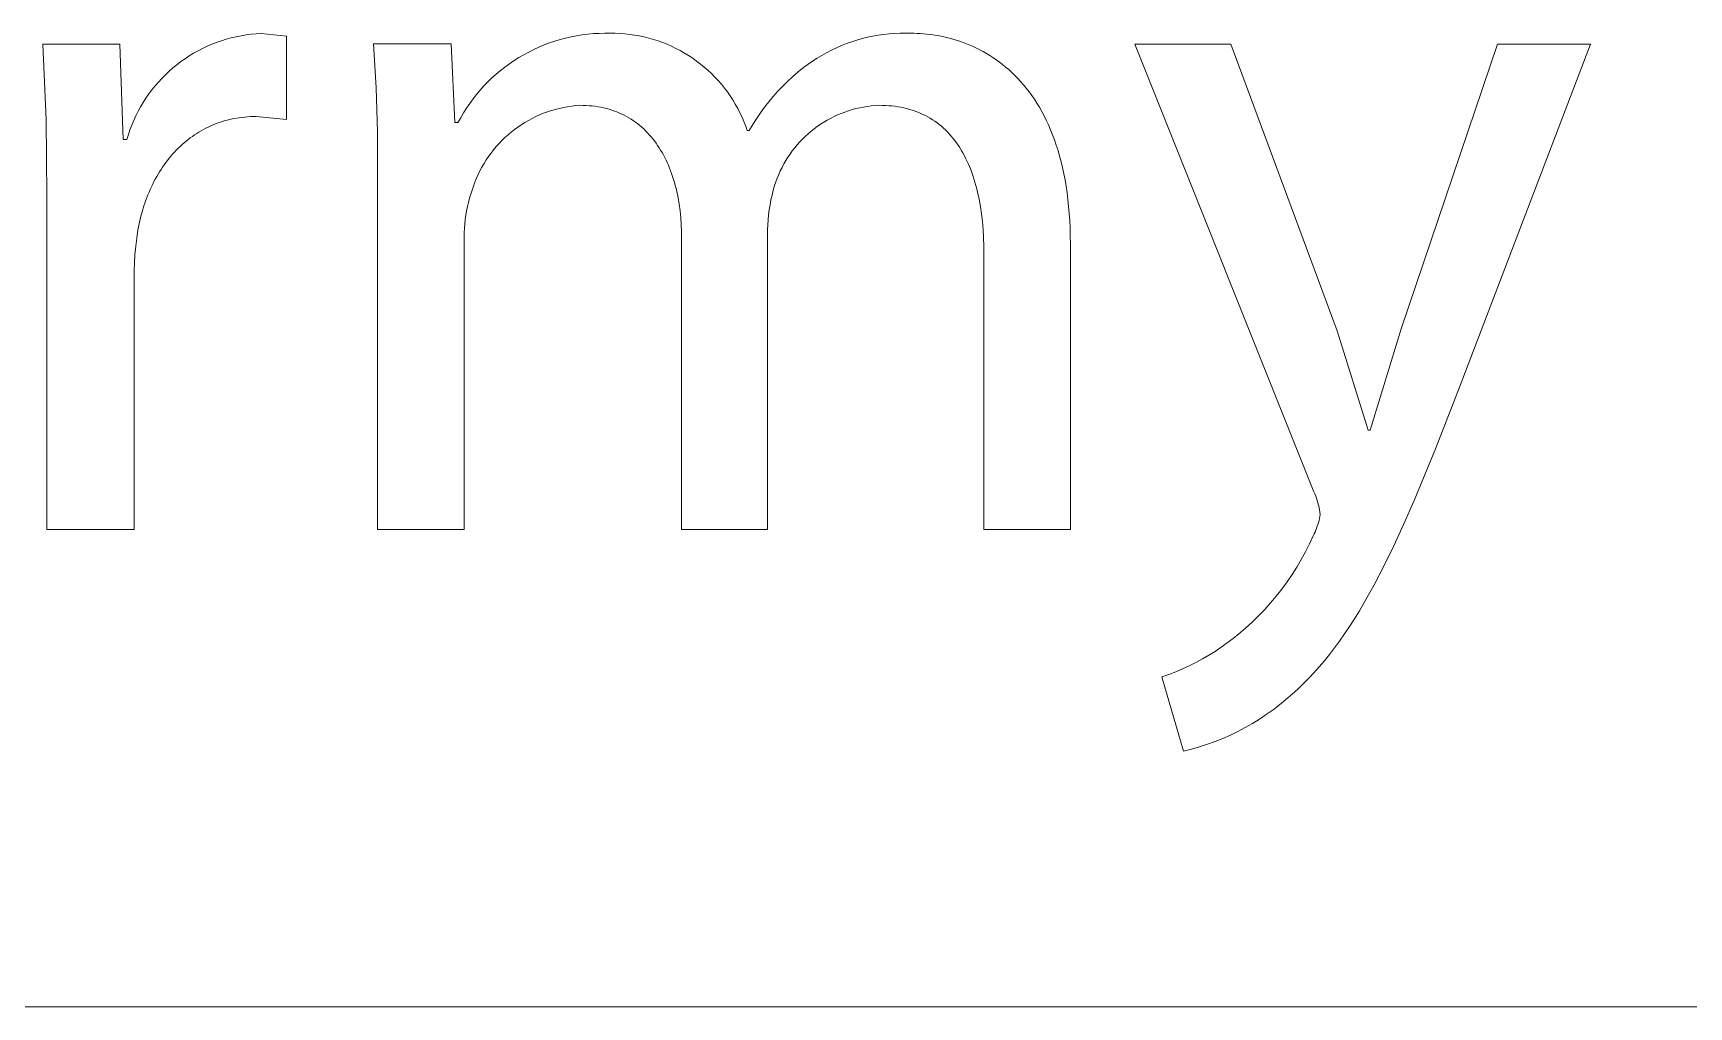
# Model space of a CAD drawing. Header units: millimetres. Extents: x 1102 to 5170, y 19 to 2862.
# Drawn here: x 4117 to 4184.3, y 19.5 to 59 of the extents above; entities that cross this region are included whole.
import ezdxf

# ---------------------------------------------------------------- set-up
doc = ezdxf.new("R2010")
doc.units = ezdxf.units.MM
doc.header["$MEASUREMENT"] = 0
doc.layers.add('Domyślny', color=7, linetype='Continuous', true_color=0x000000)

msp = doc.modelspace()

# ---------------------------------------------------------------- linework, layer by layer
at = {"layer": 'Domyślny', "color": 18, "lineweight": 15, "true_color": 0x000000}
for p, q in [((4117.538, 55.522), (4117.411, 58.602)), ((4117.411, 58.602), (4120.54, 58.602)), ((4120.54, 58.602), (4120.676, 54.728)), ((4124.088, 58.515), (4124.278, 58.597)), ((4124.278, 58.597), (4124.47, 58.672)), ((4124.47, 58.672), (4124.665, 58.74)), ((4124.665, 58.74), (4124.862, 58.802)), ((4124.862, 58.802), (4125.061, 58.856)), ((4125.061, 58.856), (4125.262, 58.904)), ((4125.262, 58.904), (4125.464, 58.944)), ((4125.464, 58.944), (4125.668, 58.978)), ((4125.668, 58.978), (4125.872, 59.004)), ((4125.872, 59.004), (4126.078, 59.024)), ((4126.078, 59.024), (4126.284, 59.036)), ((4126.284, 59.036), (4127.314, 58.928)), ((4127.314, 58.928), (4127.314, 55.541)), ((4130.955, 56.827), (4130.852, 58.609)), ((4130.852, 58.609), (4134.008, 58.609)), ((4134.008, 58.609), (4134.157, 55.412)), ((4137.569, 58.479), (4137.78, 58.567)), ((4137.78, 58.567), (4137.995, 58.648)), ((4137.995, 58.648), (4138.212, 58.722)), ((4138.212, 58.722), (4138.431, 58.788)), ((4138.431, 58.788), (4138.653, 58.847)), ((4138.653, 58.847), (4138.876, 58.898)), ((4138.876, 58.898), (4139.101, 58.942)), ((4139.101, 58.942), (4139.327, 58.978)), ((4139.327, 58.978), (4139.555, 59.006)), ((4139.555, 59.006), (4139.783, 59.027)), ((4139.783, 59.027), (4140.012, 59.04)), ((4140.012, 59.04), (4140.241, 59.045)), ((4140.241, 59.045), (4140.47, 59.043)), ((4140.47, 59.043), (4140.668, 59.042)), ((4140.668, 59.042), (4140.865, 59.034)), ((4140.865, 59.034), (4141.062, 59.02)), ((4141.062, 59.02), (4141.258, 58.999)), ((4141.258, 58.999), (4141.453, 58.971)), ((4141.453, 58.971), (4141.648, 58.937)), ((4141.648, 58.937), (4141.841, 58.896)), ((4141.841, 58.896), (4142.032, 58.848)), ((4142.032, 58.848), (4142.222, 58.794)), ((4142.222, 58.794), (4142.41, 58.734)), ((4142.41, 58.734), (4142.596, 58.667)), ((4142.596, 58.667), (4142.779, 58.594)), ((4142.779, 58.594), (4142.96, 58.514)), ((4149.658, 58.452), (4149.862, 58.541)), ((4149.862, 58.541), (4150.069, 58.622)), ((4150.069, 58.622), (4150.279, 58.697)), ((4150.279, 58.697), (4150.491, 58.765)), ((4150.491, 58.765), (4150.705, 58.826)), ((4150.705, 58.826), (4150.921, 58.879)), ((4150.921, 58.879), (4151.139, 58.926)), ((4151.139, 58.926), (4151.358, 58.964)), ((4151.358, 58.964), (4151.578, 58.996)), ((4151.578, 58.996), (4151.8, 59.02)), ((4151.8, 59.02), (4152.022, 59.037)), ((4152.022, 59.037), (4152.244, 59.046)), ((4152.244, 59.046), (4152.467, 59.048)), ((4152.467, 59.048), (4152.689, 59.043)), ((4152.689, 59.043), (4152.813, 59.041)), ((4152.813, 59.041), (4152.938, 59.038)), ((4152.938, 59.038), (4153.065, 59.031)), ((4153.065, 59.031), (4153.193, 59.022)), ((4153.193, 59.022), (4153.323, 59.01)), ((4153.323, 59.01), (4153.453, 58.995)), ((4153.453, 58.995), (4153.585, 58.977)), ((4153.585, 58.977), (4153.718, 58.956)), ((4153.718, 58.956), (4153.852, 58.932)), ((4153.852, 58.932), (4153.987, 58.905)), ((4153.987, 58.905), (4154.122, 58.874)), ((4154.122, 58.874), (4154.258, 58.84)), ((4154.258, 58.84), (4154.394, 58.803)), ((4154.394, 58.803), (4154.531, 58.762)), ((4154.531, 58.762), (4154.667, 58.717)), ((4154.667, 58.717), (4154.804, 58.669)), ((4154.804, 58.669), (4154.941, 58.617)), ((4154.941, 58.617), (4155.077, 58.561)), ((4155.077, 58.561), (4155.214, 58.502)), ((4169.061, 40.423), (4161.786, 58.602)), ((4161.786, 58.602), (4165.687, 58.602)), ((4165.687, 58.602), (4170.009, 46.952)), ((4172.61, 47.034), (4176.525, 58.602)), ((4180.304, 58.602), (4174.94, 44.554)), ((4176.525, 58.602), (4180.304, 58.602)), ((4122.857, 57.766), (4123.021, 57.891)), ((4123.021, 57.891), (4123.189, 58.011)), ((4123.189, 58.011), (4123.362, 58.124)), ((4123.362, 58.124), (4123.538, 58.231)), ((4123.538, 58.231), (4123.718, 58.332)), ((4123.718, 58.332), (4123.902, 58.427)), ((4123.902, 58.427), (4124.088, 58.515)), ((4136.373, 57.805), (4136.562, 57.934)), ((4136.562, 57.934), (4136.756, 58.056)), ((4136.756, 58.056), (4136.954, 58.172)), ((4136.954, 58.172), (4137.155, 58.281)), ((4137.155, 58.281), (4137.36, 58.384)), ((4137.36, 58.384), (4137.569, 58.479)), ((4142.96, 58.514), (4143.138, 58.429)), ((4143.138, 58.429), (4143.313, 58.338)), ((4143.313, 58.338), (4143.485, 58.24)), ((4143.485, 58.24), (4143.653, 58.137)), ((4143.653, 58.137), (4143.818, 58.028)), ((4143.818, 58.028), (4143.978, 57.914)), ((4143.978, 57.914), (4144.135, 57.794)), ((4148.505, 57.781), (4148.688, 57.909)), ((4148.688, 57.909), (4148.874, 58.03)), ((4148.874, 58.03), (4149.065, 58.145)), ((4149.065, 58.145), (4149.259, 58.254)), ((4149.259, 58.254), (4149.457, 58.356)), ((4149.457, 58.356), (4149.658, 58.452)), ((4155.214, 58.502), (4155.35, 58.438)), ((4155.35, 58.438), (4155.485, 58.37)), ((4155.485, 58.37), (4155.62, 58.298)), ((4155.62, 58.298), (4155.754, 58.222)), ((4155.754, 58.222), (4155.887, 58.142)), ((4155.887, 58.142), (4156.019, 58.057)), ((4156.019, 58.057), (4156.15, 57.968)), ((4156.15, 57.968), (4156.28, 57.874)), ((4156.28, 57.874), (4156.409, 57.776)), ((4122.106, 57.06), (4122.246, 57.211)), ((4122.246, 57.211), (4122.391, 57.358)), ((4122.391, 57.358), (4122.542, 57.499)), ((4122.542, 57.499), (4122.697, 57.636)), ((4122.697, 57.636), (4122.857, 57.766)), ((4135.497, 57.068), (4135.662, 57.227)), ((4135.662, 57.227), (4135.832, 57.38)), ((4135.832, 57.38), (4136.008, 57.528)), ((4136.008, 57.528), (4136.188, 57.669)), ((4136.188, 57.669), (4136.373, 57.805)), ((4144.135, 57.794), (4144.288, 57.669)), ((4144.288, 57.669), (4144.437, 57.539)), ((4144.437, 57.539), (4144.58, 57.404)), ((4144.58, 57.404), (4144.72, 57.264)), ((4144.72, 57.264), (4144.854, 57.12)), ((4147.68, 57.096), (4147.889, 57.287)), ((4147.889, 57.287), (4148.105, 57.471)), ((4148.105, 57.471), (4148.327, 57.647)), ((4148.327, 57.647), (4148.505, 57.781)), ((4156.409, 57.776), (4156.536, 57.672)), ((4156.536, 57.672), (4156.662, 57.565)), ((4156.662, 57.565), (4156.785, 57.452)), ((4156.785, 57.452), (4156.907, 57.334)), ((4156.907, 57.334), (4157.028, 57.211)), ((4157.028, 57.211), (4157.146, 57.084)), ((4121.601, 56.408), (4121.718, 56.577)), ((4121.718, 56.577), (4121.842, 56.743)), ((4121.842, 56.743), (4121.971, 56.903)), ((4121.971, 56.903), (4122.106, 57.06)), ((4131.009, 55.043), (4130.955, 56.827)), ((4134.894, 56.378), (4135.036, 56.558)), ((4135.036, 56.558), (4135.184, 56.733)), ((4135.184, 56.733), (4135.337, 56.903)), ((4135.337, 56.903), (4135.497, 57.068)), ((4144.854, 57.12), (4144.983, 56.971)), ((4144.983, 56.971), (4145.108, 56.817)), ((4145.108, 56.817), (4145.226, 56.66)), ((4145.226, 56.66), (4145.34, 56.498)), ((4147.092, 56.48), (4147.281, 56.692)), ((4147.281, 56.692), (4147.477, 56.897)), ((4147.477, 56.897), (4147.68, 57.096)), ((4157.146, 57.084), (4157.262, 56.951)), ((4157.262, 56.951), (4157.375, 56.813)), ((4157.375, 56.813), (4157.487, 56.669)), ((4157.487, 56.669), (4157.596, 56.52)), ((4121.191, 55.692), (4121.284, 55.876)), ((4121.284, 55.876), (4121.383, 56.057)), ((4121.383, 56.057), (4121.489, 56.234)), ((4121.489, 56.234), (4121.601, 56.408)), ((4134.505, 55.811), (4134.628, 56.004)), ((4134.628, 56.004), (4134.758, 56.193)), ((4134.758, 56.193), (4134.894, 56.378)), ((4137.913, 55.85), (4137.755, 55.791)), ((4138.074, 55.903), (4137.913, 55.85)), ((4138.237, 55.951), (4138.074, 55.903)), ((4138.401, 55.993), (4138.237, 55.951)), ((4138.566, 56.029), (4138.401, 55.993)), ((4138.733, 56.06), (4138.566, 56.029)), ((4138.9, 56.085), (4138.733, 56.06)), ((4139.069, 56.104), (4138.9, 56.085)), ((4139.237, 56.117), (4139.069, 56.104)), ((4139.365, 56.115), (4139.237, 56.117)), ((4139.49, 56.11), (4139.365, 56.115)), ((4139.613, 56.102), (4139.49, 56.11)), ((4139.735, 56.09), (4139.613, 56.102)), ((4139.854, 56.075), (4139.735, 56.09)), ((4139.972, 56.057), (4139.854, 56.075)), ((4140.087, 56.036), (4139.972, 56.057)), ((4140.201, 56.012), (4140.087, 56.036)), ((4140.312, 55.985), (4140.201, 56.012)), ((4140.422, 55.954), (4140.312, 55.985)), ((4140.529, 55.921), (4140.422, 55.954)), ((4140.635, 55.885), (4140.529, 55.921)), ((4140.738, 55.845), (4140.635, 55.885)), ((4145.34, 56.498), (4145.448, 56.333)), ((4145.448, 56.333), (4145.55, 56.164)), ((4145.55, 56.164), (4145.647, 55.992)), ((4145.647, 55.992), (4145.737, 55.816)), ((4146.57, 55.809), (4146.736, 56.038)), ((4146.736, 56.038), (4146.91, 56.262)), ((4146.91, 56.262), (4147.092, 56.48)), ((4150.148, 55.894), (4149.998, 55.842)), ((4150.299, 55.94), (4150.148, 55.894)), ((4150.452, 55.981), (4150.299, 55.94)), ((4150.606, 56.017), (4150.452, 55.981)), ((4150.761, 56.047), (4150.606, 56.017)), ((4150.917, 56.073), (4150.761, 56.047)), ((4151.074, 56.093), (4150.917, 56.073)), ((4151.231, 56.107), (4151.074, 56.093)), ((4151.389, 56.117), (4151.231, 56.107)), ((4151.523, 56.115), (4151.389, 56.117)), ((4151.655, 56.11), (4151.523, 56.115)), ((4151.785, 56.102), (4151.655, 56.11)), ((4151.912, 56.09), (4151.785, 56.102)), ((4152.038, 56.075), (4151.912, 56.09)), ((4152.161, 56.057), (4152.038, 56.075)), ((4152.282, 56.036), (4152.161, 56.057)), ((4152.401, 56.011), (4152.282, 56.036)), ((4152.517, 55.983), (4152.401, 56.011)), ((4152.632, 55.952), (4152.517, 55.983)), ((4152.744, 55.918), (4152.632, 55.952)), ((4152.854, 55.88), (4152.744, 55.918)), ((4152.962, 55.84), (4152.854, 55.88)), ((4157.596, 56.52), (4157.702, 56.366)), ((4157.702, 56.366), (4157.805, 56.206)), ((4157.805, 56.206), (4157.906, 56.04)), ((4157.906, 56.04), (4158.004, 55.869)), ((4158.004, 55.869), (4158.098, 55.692)), ((4117.573, 52.439), (4117.538, 55.522)), ((4120.951, 55.121), (4121.024, 55.314)), ((4121.024, 55.314), (4121.104, 55.504)), ((4121.104, 55.504), (4121.191, 55.692)), ((4124.036, 55.187), (4123.941, 55.138)), ((4124.133, 55.235), (4124.036, 55.187)), ((4124.23, 55.28), (4124.133, 55.235)), ((4124.329, 55.322), (4124.23, 55.28)), ((4124.43, 55.363), (4124.329, 55.322)), ((4124.531, 55.4), (4124.43, 55.363)), ((4124.634, 55.436), (4124.531, 55.4)), ((4124.738, 55.469), (4124.634, 55.436)), ((4124.843, 55.499), (4124.738, 55.469)), ((4124.95, 55.527), (4124.843, 55.499)), ((4125.058, 55.553), (4124.95, 55.527)), ((4125.167, 55.575), (4125.058, 55.553)), ((4125.277, 55.596), (4125.167, 55.575)), ((4125.388, 55.613), (4125.277, 55.596)), ((4125.501, 55.628), (4125.388, 55.613)), ((4125.615, 55.641), (4125.501, 55.628)), ((4125.73, 55.65), (4125.615, 55.641)), ((4125.846, 55.657), (4125.73, 55.65)), ((4125.963, 55.661), (4125.846, 55.657)), ((4126.081, 55.663), (4125.963, 55.661)), ((4127.314, 55.541), (4126.081, 55.663)), ((4134.157, 55.412), (4134.279, 55.412)), ((4134.279, 55.412), (4134.389, 55.613)), ((4134.389, 55.613), (4134.505, 55.811)), ((4136.713, 55.232), (4136.576, 55.132)), ((4136.853, 55.327), (4136.713, 55.232)), ((4136.996, 55.417), (4136.853, 55.327)), ((4137.142, 55.503), (4136.996, 55.417)), ((4137.292, 55.583), (4137.142, 55.503)), ((4137.444, 55.658), (4137.292, 55.583)), ((4137.598, 55.727), (4137.444, 55.658)), ((4137.755, 55.791), (4137.598, 55.727)), ((4140.84, 55.803), (4140.738, 55.845)), ((4140.94, 55.758), (4140.84, 55.803)), ((4141.037, 55.71), (4140.94, 55.758)), ((4141.133, 55.659), (4141.037, 55.71)), ((4141.227, 55.606), (4141.133, 55.659)), ((4141.319, 55.549), (4141.227, 55.606)), ((4141.408, 55.49), (4141.319, 55.549)), ((4141.496, 55.428), (4141.408, 55.49)), ((4141.582, 55.364), (4141.496, 55.428)), ((4141.666, 55.297), (4141.582, 55.364)), ((4141.747, 55.227), (4141.666, 55.297)), ((4141.827, 55.155), (4141.747, 55.227)), ((4145.737, 55.816), (4145.822, 55.638)), ((4145.822, 55.638), (4145.9, 55.457)), ((4145.9, 55.457), (4145.972, 55.273)), ((4145.972, 55.273), (4146.038, 55.087)), ((4146.119, 55.087), (4146.261, 55.333)), ((4146.261, 55.333), (4146.412, 55.573)), ((4146.412, 55.573), (4146.57, 55.809)), ((4148.882, 55.255), (4148.755, 55.161)), ((4149.012, 55.345), (4148.882, 55.255)), ((4149.145, 55.43), (4149.012, 55.345)), ((4149.281, 55.511), (4149.145, 55.43)), ((4149.42, 55.587), (4149.281, 55.511)), ((4149.561, 55.658), (4149.42, 55.587)), ((4149.705, 55.724), (4149.561, 55.658)), ((4149.85, 55.786), (4149.705, 55.724)), ((4149.998, 55.842), (4149.85, 55.786)), ((4153.068, 55.796), (4152.962, 55.84)), ((4153.171, 55.75), (4153.068, 55.796)), ((4153.273, 55.7), (4153.171, 55.75)), ((4153.372, 55.647), (4153.273, 55.7)), ((4153.469, 55.591), (4153.372, 55.647)), ((4153.564, 55.532), (4153.469, 55.591)), ((4153.657, 55.47), (4153.564, 55.532)), ((4153.748, 55.405), (4153.657, 55.47)), ((4153.836, 55.338), (4153.748, 55.405)), ((4153.923, 55.267), (4153.836, 55.338)), ((4154.007, 55.193), (4153.923, 55.267)), ((4154.089, 55.116), (4154.007, 55.193)), ((4158.098, 55.692), (4158.189, 55.509)), ((4158.189, 55.509), (4158.278, 55.32)), ((4158.278, 55.32), (4158.362, 55.125)), ((4120.676, 54.728), (4120.825, 54.728)), ((4120.825, 54.728), (4120.884, 54.926)), ((4120.884, 54.926), (4120.951, 55.121)), ((4123.067, 54.52), (4122.987, 54.446)), ((4123.148, 54.591), (4123.067, 54.52)), ((4123.23, 54.66), (4123.148, 54.591)), ((4123.314, 54.727), (4123.23, 54.66)), ((4123.4, 54.792), (4123.314, 54.727)), ((4123.486, 54.855), (4123.4, 54.792)), ((4123.575, 54.916), (4123.486, 54.855)), ((4123.664, 54.975), (4123.575, 54.916)), ((4123.755, 55.031), (4123.664, 54.975)), ((4123.847, 55.086), (4123.755, 55.031)), ((4123.941, 55.138), (4123.847, 55.086)), ((4131.015, 53.258), (4131.009, 55.043)), ((4135.948, 54.565), (4135.835, 54.439)), ((4136.066, 54.687), (4135.948, 54.565)), ((4136.188, 54.805), (4136.066, 54.687)), ((4136.313, 54.919), (4136.188, 54.805)), ((4136.443, 55.028), (4136.313, 54.919)), ((4136.576, 55.132), (4136.443, 55.028)), ((4141.905, 55.08), (4141.827, 55.155)), ((4141.981, 55.003), (4141.905, 55.08)), ((4142.054, 54.923), (4141.981, 55.003)), ((4142.126, 54.841), (4142.054, 54.923)), ((4142.196, 54.757), (4142.126, 54.841)), ((4142.264, 54.67), (4142.196, 54.757)), ((4142.329, 54.581), (4142.264, 54.67)), ((4142.393, 54.489), (4142.329, 54.581)), ((4146.038, 55.087), (4146.119, 55.087)), ((4148.066, 54.511), (4147.965, 54.39)), ((4148.171, 54.629), (4148.066, 54.511)), ((4148.281, 54.744), (4148.171, 54.629)), ((4148.394, 54.854), (4148.281, 54.744)), ((4148.511, 54.961), (4148.394, 54.854)), ((4148.631, 55.063), (4148.511, 54.961)), ((4148.755, 55.161), (4148.631, 55.063)), ((4154.169, 55.037), (4154.089, 55.116)), ((4154.247, 54.954), (4154.169, 55.037)), ((4154.323, 54.869), (4154.247, 54.954)), ((4154.396, 54.781), (4154.323, 54.869)), ((4154.468, 54.69), (4154.396, 54.781)), ((4154.537, 54.596), (4154.468, 54.69)), ((4154.605, 54.499), (4154.537, 54.596)), ((4158.362, 55.125), (4158.443, 54.924)), ((4158.443, 54.924), (4158.521, 54.716)), ((4158.521, 54.716), (4158.594, 54.503)), ((4158.594, 54.503), (4158.664, 54.283)), ((4122.473, 53.878), (4122.405, 53.789)), ((4122.542, 53.965), (4122.473, 53.878)), ((4122.612, 54.05), (4122.542, 53.965)), ((4122.684, 54.133), (4122.612, 54.05)), ((4122.758, 54.214), (4122.684, 54.133)), ((4122.833, 54.293), (4122.758, 54.214)), ((4122.909, 54.371), (4122.833, 54.293)), ((4122.987, 54.446), (4122.909, 54.371)), ((4135.428, 53.899), (4135.338, 53.755)), ((4135.523, 54.039), (4135.428, 53.899)), ((4135.622, 54.176), (4135.523, 54.039)), ((4135.726, 54.31), (4135.622, 54.176)), ((4135.835, 54.439), (4135.726, 54.31)), ((4142.455, 54.396), (4142.393, 54.489)), ((4142.515, 54.3), (4142.455, 54.396)), ((4142.573, 54.201), (4142.515, 54.3)), ((4142.628, 54.101), (4142.573, 54.201)), ((4142.682, 53.999), (4142.628, 54.101)), ((4142.734, 53.894), (4142.682, 53.999)), ((4142.783, 53.788), (4142.734, 53.894)), ((4147.602, 53.872), (4147.523, 53.735)), ((4147.686, 54.006), (4147.602, 53.872)), ((4147.775, 54.137), (4147.686, 54.006)), ((4147.867, 54.265), (4147.775, 54.137)), ((4147.965, 54.39), (4147.867, 54.265)), ((4154.67, 54.4), (4154.605, 54.499)), ((4154.733, 54.298), (4154.67, 54.4)), ((4154.794, 54.193), (4154.733, 54.298)), ((4154.852, 54.086), (4154.794, 54.193)), ((4154.909, 53.976), (4154.852, 54.086)), ((4154.964, 53.863), (4154.909, 53.976)), ((4155.016, 53.747), (4154.964, 53.863)), ((4158.664, 54.283), (4158.73, 54.057)), ((4158.73, 54.057), (4158.791, 53.824)), ((4122.035, 53.221), (4121.979, 53.12)), ((4122.093, 53.32), (4122.035, 53.221)), ((4122.152, 53.417), (4122.093, 53.32)), ((4122.213, 53.513), (4122.152, 53.417)), ((4122.276, 53.607), (4122.213, 53.513)), ((4122.34, 53.699), (4122.276, 53.607)), ((4122.405, 53.789), (4122.34, 53.699)), ((4131.015, 38.885), (4131.015, 53.258)), ((4135.099, 53.307), (4135.03, 53.153)), ((4135.173, 53.459), (4135.099, 53.307)), ((4135.253, 53.609), (4135.173, 53.459)), ((4135.338, 53.755), (4135.253, 53.609)), ((4142.831, 53.679), (4142.783, 53.788)), ((4142.877, 53.568), (4142.831, 53.679)), ((4142.92, 53.456), (4142.877, 53.568)), ((4142.962, 53.341), (4142.92, 53.456)), ((4143.002, 53.225), (4142.962, 53.341)), ((4143.039, 53.107), (4143.002, 53.225)), ((4147.254, 53.164), (4147.199, 53.015)), ((4147.314, 53.31), (4147.254, 53.164)), ((4147.379, 53.454), (4147.314, 53.31)), ((4147.448, 53.596), (4147.379, 53.454)), ((4147.523, 53.735), (4147.448, 53.596)), ((4155.067, 53.629), (4155.016, 53.747)), ((4155.115, 53.508), (4155.067, 53.629)), ((4155.161, 53.385), (4155.115, 53.508)), ((4155.205, 53.259), (4155.161, 53.385)), ((4155.248, 53.13), (4155.205, 53.259)), ((4158.791, 53.824), (4158.848, 53.585)), ((4158.848, 53.585), (4158.901, 53.339)), ((4158.901, 53.339), (4158.95, 53.086)), ((4121.725, 52.593), (4121.68, 52.483)), ((4121.773, 52.701), (4121.725, 52.593)), ((4121.822, 52.808), (4121.773, 52.701)), ((4121.873, 52.914), (4121.822, 52.808)), ((4121.925, 53.018), (4121.873, 52.914)), ((4121.979, 53.12), (4121.925, 53.018)), ((4134.808, 52.513), (4134.754, 52.344)), ((4134.855, 52.676), (4134.808, 52.513)), ((4134.908, 52.837), (4134.855, 52.676)), ((4134.966, 52.996), (4134.908, 52.837)), ((4135.03, 53.153), (4134.966, 52.996)), ((4143.075, 52.987), (4143.039, 53.107)), ((4143.108, 52.865), (4143.075, 52.987)), ((4143.14, 52.741), (4143.108, 52.865)), ((4143.169, 52.616), (4143.14, 52.741)), ((4143.197, 52.489), (4143.169, 52.616)), ((4143.222, 52.36), (4143.197, 52.489)), ((4147.092, 52.67), (4147.042, 52.473)), ((4147.149, 52.865), (4147.092, 52.67)), ((4147.199, 53.015), (4147.149, 52.865)), ((4155.288, 52.999), (4155.248, 53.13)), ((4155.325, 52.865), (4155.288, 52.999)), ((4155.361, 52.729), (4155.325, 52.865)), ((4155.395, 52.59), (4155.361, 52.729)), ((4155.456, 52.306), (4155.395, 52.59)), ((4158.95, 53.086), (4158.994, 52.826)), ((4158.994, 52.826), (4159.033, 52.56)), ((4159.033, 52.56), (4159.067, 52.286)), ((4117.573, 38.892), (4117.573, 52.439)), ((4121.514, 52.029), (4121.443, 51.793)), ((4121.553, 52.144), (4121.514, 52.029)), ((4121.593, 52.259), (4121.553, 52.144)), ((4121.636, 52.372), (4121.593, 52.259)), ((4121.68, 52.483), (4121.636, 52.372)), ((4134.628, 51.826), (4134.598, 51.651)), ((4134.664, 52), (4134.628, 51.826)), ((4134.706, 52.173), (4134.664, 52)), ((4134.754, 52.344), (4134.706, 52.173)), ((4143.267, 52.098), (4143.222, 52.36)), ((4143.304, 51.829), (4143.267, 52.098)), ((4143.332, 51.555), (4143.304, 51.829)), ((4146.928, 51.874), (4146.903, 51.672)), ((4146.96, 52.075), (4146.928, 51.874)), ((4146.998, 52.275), (4146.96, 52.075)), ((4147.042, 52.473), (4146.998, 52.275)), ((4155.51, 52.011), (4155.456, 52.306)), ((4155.554, 51.707), (4155.51, 52.011)), ((4159.067, 52.286), (4159.096, 52.006)), ((4159.096, 52.006), (4159.121, 51.718)), ((4121.321, 51.307), (4121.272, 51.057)), ((4121.378, 51.553), (4121.321, 51.307)), ((4121.443, 51.793), (4121.378, 51.553)), ((4134.556, 51.298), (4134.543, 51.121)), ((4134.574, 51.475), (4134.556, 51.298)), ((4134.598, 51.651), (4134.574, 51.475)), ((4143.353, 51.274), (4143.332, 51.555)), ((4143.365, 50.989), (4143.353, 51.274)), ((4146.871, 51.267), (4146.864, 51.064)), ((4146.884, 51.47), (4146.871, 51.267)), ((4146.903, 51.672), (4146.884, 51.47)), ((4155.591, 51.394), (4155.554, 51.707)), ((4155.62, 51.071), (4155.591, 51.394)), ((4159.121, 51.718), (4159.14, 51.423)), ((4159.14, 51.423), (4159.154, 51.121)), ((4121.223, 50.726), (4121.184, 50.393)), ((4121.272, 51.057), (4121.223, 50.726)), ((4134.543, 51.121), (4134.537, 50.943)), ((4134.537, 50.943), (4134.537, 50.766)), ((4134.537, 50.766), (4134.537, 38.885)), ((4143.369, 50.698), (4143.365, 50.989)), ((4143.369, 38.885), (4143.369, 50.698)), ((4146.864, 51.064), (4146.864, 38.885)), ((4155.64, 50.739), (4155.62, 51.071)), ((4155.652, 50.398), (4155.64, 50.739)), ((4159.154, 51.121), (4159.162, 50.812)), ((4159.162, 50.812), (4159.165, 50.495)), ((4159.165, 50.495), (4159.165, 38.885)), ((4121.154, 50.06), (4121.134, 49.725)), ((4121.184, 50.393), (4121.154, 50.06)), ((4155.656, 50.048), (4155.652, 50.398)), ((4155.656, 38.885), (4155.656, 50.048)), ((4121.134, 49.725), (4121.123, 49.391)), ((4121.123, 49.391), (4121.123, 38.892)), ((4170.009, 46.952), (4171.269, 42.915)), ((4171.35, 42.915), (4172.61, 47.034)), ((4174.94, 44.554), (4174.01, 42.166)), ((4171.269, 42.915), (4171.35, 42.915)), ((4174.01, 42.166), (4173.141, 40.066)), ((4169.1, 40.335), (4169.061, 40.423)), ((4169.136, 40.246), (4169.1, 40.335)), ((4169.17, 40.156), (4169.136, 40.246)), ((4169.2, 40.065), (4169.17, 40.156)), ((4169.228, 39.973), (4169.2, 40.065)), ((4169.252, 39.88), (4169.228, 39.973)), ((4169.273, 39.786), (4169.252, 39.88)), ((4169.291, 39.692), (4169.273, 39.786)), ((4173.141, 40.066), (4172.723, 39.116)), ((4169.202, 39.016), (4169.228, 39.095)), ((4169.228, 39.095), (4169.251, 39.175)), ((4169.251, 39.175), (4169.272, 39.256)), ((4169.272, 39.256), (4169.29, 39.337)), ((4169.29, 39.337), (4169.305, 39.419)), ((4169.306, 39.597), (4169.291, 39.692)), ((4169.305, 39.419), (4169.318, 39.502)), ((4169.318, 39.502), (4169.306, 39.597)), ((4172.723, 39.116), (4172.313, 38.23)), ((4121.123, 38.892), (4117.573, 38.892)), ((4134.537, 38.885), (4131.015, 38.885)), ((4146.864, 38.885), (4143.369, 38.885)), ((4159.165, 38.885), (4155.656, 38.885)), ((4168.883, 38.307), (4169.033, 38.635)), ((4169.033, 38.635), (4169.072, 38.708)), ((4169.072, 38.708), (4169.108, 38.784)), ((4169.108, 38.784), (4169.142, 38.86)), ((4169.142, 38.86), (4169.173, 38.937)), ((4169.173, 38.937), (4169.202, 39.016)), ((4168.55, 37.668), (4168.722, 37.985)), ((4168.722, 37.985), (4168.883, 38.307)), ((4172.313, 38.23), (4171.909, 37.403)), ((4167.971, 36.755), (4168.175, 37.053)), ((4168.175, 37.053), (4168.367, 37.357)), ((4168.367, 37.357), (4168.55, 37.668)), ((4171.909, 37.403), (4171.509, 36.635)), ((4167.536, 36.181), (4167.759, 36.465)), ((4167.759, 36.465), (4167.971, 36.755)), ((4171.509, 36.635), (4171.111, 35.92)), ((4167.063, 35.638), (4167.304, 35.905)), ((4167.304, 35.905), (4167.536, 36.181)), ((4171.111, 35.92), (4170.912, 35.583)), ((4166.287, 34.885), (4166.554, 35.127)), ((4166.554, 35.127), (4166.813, 35.378)), ((4166.813, 35.378), (4167.063, 35.638)), ((4170.712, 35.258), (4170.511, 34.945)), ((4170.912, 35.583), (4170.712, 35.258)), ((4165.542, 34.279), (4165.78, 34.461)), ((4165.78, 34.461), (4166.013, 34.652)), ((4166.013, 34.652), (4166.287, 34.885)), ((4170.107, 34.354), (4169.903, 34.075)), ((4170.31, 34.643), (4170.107, 34.354)), ((4170.511, 34.945), (4170.31, 34.643)), ((4164.532, 33.627), (4164.792, 33.777)), ((4164.792, 33.777), (4165.047, 33.936)), ((4165.047, 33.936), (4165.297, 34.104)), ((4165.297, 34.104), (4165.542, 34.279)), ((4169.697, 33.807), (4169.489, 33.549)), ((4169.903, 34.075), (4169.697, 33.807)), ((4162.883, 32.904), (4163.167, 33.002)), ((4163.167, 33.002), (4163.448, 33.11)), ((4163.448, 33.11), (4163.725, 33.226)), ((4163.725, 33.226), (4163.999, 33.351)), ((4163.999, 33.351), (4164.268, 33.484)), ((4164.268, 33.484), (4164.532, 33.627)), ((4169.065, 33.064), (4168.849, 32.835)), ((4169.278, 33.302), (4169.065, 33.064)), ((4169.489, 33.549), (4169.278, 33.302)), ((4163.764, 29.883), (4162.883, 32.904)), ((4168.407, 32.403), (4168.18, 32.2)), ((4168.63, 32.615), (4168.407, 32.403)), ((4168.849, 32.835), (4168.63, 32.615)), ((4167.668, 31.765), (4167.401, 31.561)), ((4167.928, 31.978), (4167.668, 31.765)), ((4168.18, 32.2), (4167.928, 31.978)), ((4166.561, 31.004), (4166.268, 30.838)), ((4166.847, 31.18), (4166.561, 31.004)), ((4167.127, 31.366), (4166.847, 31.18)), ((4167.401, 31.561), (4167.127, 31.366)), ((4165.361, 30.4), (4165.049, 30.275)), ((4165.668, 30.536), (4165.361, 30.4)), ((4165.971, 30.682), (4165.668, 30.536)), ((4166.268, 30.838), (4165.971, 30.682)), ((4164.09, 29.965), (4163.764, 29.883)), ((4164.413, 30.058), (4164.09, 29.965)), ((4164.733, 30.161), (4164.413, 30.058)), ((4165.049, 30.275), (4164.733, 30.161)), ((5166.084, 19.497), (1101.816, 19.497)), ((5166.084, 19.497), (3632.565, 19.497))]:
    msp.add_line(p, q, dxfattribs=at)

doc.saveas('drawing.dxf')
